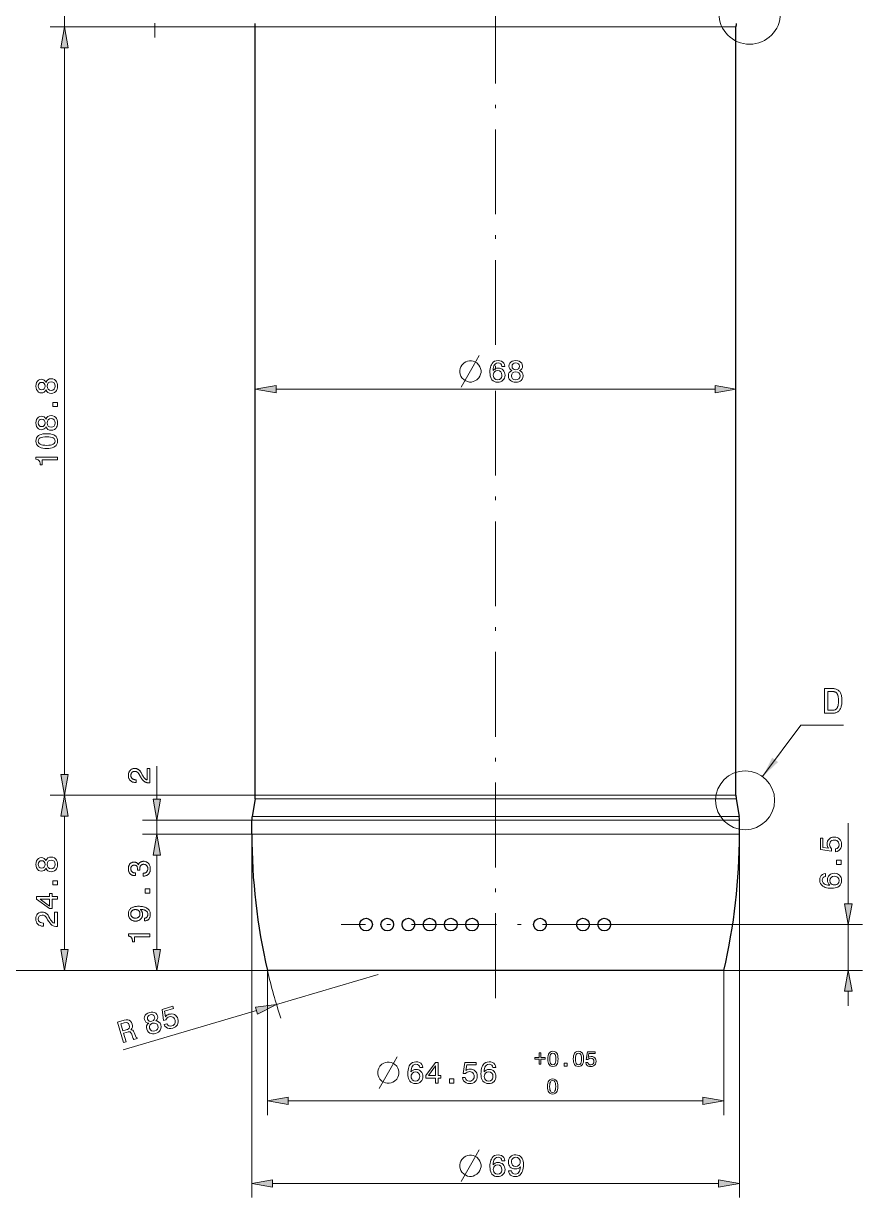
# Model space of a CAD drawing. Extents: x 0 to 594, y 0 to 521.
# Drawn here: x 62 to 180.7, y 104.7 to 271 of the extents above; entities that cross this region are included whole.
import ezdxf

# ---------------------------------------------------------------- set-up
doc = ezdxf.new("R2010")
doc.units = 0
doc.linetypes.add('DASHDOT', pattern=[18.5, 12, -3, 0.5, -3])

msp = doc.modelspace()

# ---------------------------------------------------------------- linework, layer by layer
at = {"color": 7, "linetype": 'DASHDOT', "lineweight": 13}
for p, q in [((128.77, 366.99), (128.77, 131.69)), ((147.38, 143.4), (106.93, 143.4))]:
    msp.add_line(p, q, dxfattribs=at)
at = {"color": 7, "lineweight": 13, "ltscale": 0.1875}
msp.add_line((67.79, 270.5), (67.79, 278), dxfattribs=at)
at = {"color": 7, "lineweight": 13, "ltscale": 0.05114}
for p, q in [((80.54, 269), (80.54, 271.04)), ((67.79, 265.5), (67.79, 267.54))]:
    msp.add_line(p, q, dxfattribs=at)
at = {"color": 7, "lineweight": 13}
for p, q in [((94.77, 270.5), (65.76, 270.5)), ((94.77, 270.5), (65.79, 270.5)), ((158.61, 270.5), (94.77, 270.5)), ((67.76, 164.65), (67.76, 267.54)), ((97.72, 219.22), (159.81, 219.22)), ((94.77, 161.7), (65.76, 161.7)), ((94.77, 161.7), (65.76, 161.7)), ((158.61, 161.7), (94.77, 161.7)), ((158.64, 161.2), (94.73, 161.2)), ((159.04, 158.2), (94.27, 158.2)), ((159.01, 158.69), (94.31, 158.69)), ((94.27, 156.2), (94.27, 104.74)), ((159.04, 156.2), (94.27, 156.2)), ((163.27, 156.2), (163.27, 104.74)), ((96.49, 136.9), (46.23, 136.9)), ((96.49, 136.9), (56.08, 136.9)), ((96.49, 136.9), (65.76, 136.9)), ((96.49, 136.9), (96.49, 116.42)), ((161.05, 136.9), (161.05, 116.42)), ((99.44, 118.42), (158.09, 118.42)), ((97.22, 106.74), (160.31, 106.74))]:
    msp.add_line(p, q, dxfattribs=at)
at = {"color": 7, "lineweight": 30}
for p, q in [((94.77, 161.7), (94.77, 270.5)), ((162.77, 161.7), (162.77, 270.5)), ((161.05, 136.9), (96.49, 136.9))]:
    msp.add_line(p, q, dxfattribs=at)
at = {"color": 7, "lineweight": 13, "ltscale": 0.104055}
for p, q in [((162.77, 270.5), (158.61, 270.5)), ((162.77, 161.7), (158.61, 161.7))]:
    msp.add_line(p, q, dxfattribs=at)
at = {"color": 7, "lineweight": 13, "ltscale": 0.116125}
msp.add_line((80.83, 161.15), (80.83, 165.8), dxfattribs=at)
at = {"color": 7, "lineweight": 30, "ltscale": 0.063738}
for p, q in [((94.73, 161.2), (94.31, 158.69)), ((162.81, 161.2), (163.23, 158.69))]:
    msp.add_line(p, q, dxfattribs=at)
at = {"color": 7, "lineweight": 13, "ltscale": 0.104179}
msp.add_line((162.81, 161.2), (158.64, 161.2), dxfattribs=at)
at = {"color": 7, "lineweight": 13, "ltscale": 0.472279}
msp.add_line((67.76, 139.85), (67.76, 158.74), dxfattribs=at)
at = {"color": 7, "lineweight": 13, "ltscale": 0.385992}
for p, q in [((94.27, 158.2), (78.83, 158.2)), ((94.27, 156.2), (78.83, 156.2)), ((94.27, 156.2), (78.83, 156.2))]:
    msp.add_line(p, q, dxfattribs=at)
at = {"color": 7, "lineweight": 13, "ltscale": 0.05}
msp.add_line((80.83, 156.2), (80.83, 158.2), dxfattribs=at)
at = {"color": 7, "lineweight": 30, "ltscale": 0.05}
for p, q in [((94.27, 156.2), (94.27, 158.2)), ((163.27, 156.2), (163.27, 158.2))]:
    msp.add_line(p, q, dxfattribs=at)
at = {"color": 7, "lineweight": 13, "ltscale": 0.10546}
msp.add_line((163.23, 158.69), (159.01, 158.69), dxfattribs=at)
at = {"color": 7, "lineweight": 13, "ltscale": 0.105585}
for p, q in [((163.27, 158.2), (159.04, 158.2)), ((163.27, 156.2), (159.04, 156.2))]:
    msp.add_line(p, q, dxfattribs=at)
at = {"color": 5, "lineweight": 13, "ltscale": 0.285224}
msp.add_line((178.67, 146.35), (178.67, 157.76), dxfattribs=at)
at = {"color": 7, "lineweight": 13, "ltscale": 0.051139}
msp.add_line((80.83, 151.2), (80.83, 153.24), dxfattribs=at)
at = {"color": 7, "lineweight": 13, "ltscale": 0.334779}
msp.add_line((80.83, 139.85), (80.83, 153.24), dxfattribs=at)
at = {"color": 5, "lineweight": 13}
msp.add_line((147.38, 143.4), (180.67, 143.4), dxfattribs=at)
at = {"color": 5, "lineweight": 13, "ltscale": 0.1625}
msp.add_line((178.67, 136.9), (178.67, 143.4), dxfattribs=at)
at = {"color": 7, "lineweight": 13, "ltscale": 0.441495}
msp.add_line((96.49, 136.9), (78.83, 136.9), dxfattribs=at)
at = {"color": 5, "lineweight": 13, "ltscale": 0.490689}
msp.add_line((161.05, 136.9), (180.67, 136.9), dxfattribs=at)
at = {"color": 7, "lineweight": 13, "ltscale": 0.375}
msp.add_line((97.77, 132.06), (112.15, 136.32), dxfattribs=at)
at = {"color": 5, "lineweight": 13, "ltscale": 0.051139}
msp.add_line((178.67, 131.9), (178.67, 133.94), dxfattribs=at)
at = {"color": 7, "lineweight": 13, "ltscale": 0.491701}
msp.add_line((76.07, 125.64), (94.93, 131.22), dxfattribs=at)
at = {"color": 7, "lineweight": 13}
for points in [[(68.28, 267.54), (67.76, 270.5), (67.24, 267.54)], [(68.31, 267.54), (67.79, 270.5), (67.26, 267.54)], [(125.35, 223.22), (125.05, 223.22), (124.8, 223.17), (124.55, 223.07), (124.3, 222.92), (124, 222.62), (123.85, 222.37), (123.75, 222.12), (123.7, 221.87), (123.7, 221.57), (123.75, 221.32), (123.85, 221.07), (124, 220.82), (124.3, 220.52), (124.55, 220.37), (124.8, 220.27), (125.05, 220.22), (125.35, 220.22), (125.6, 220.27), (125.85, 220.37), (126.1, 220.52), (126.4, 220.82), (126.55, 221.07), (126.65, 221.32), (126.7, 221.57), (126.7, 221.87), (126.65, 222.12), (126.55, 222.37), (126.4, 222.62), (126.1, 222.92), (125.85, 223.07), (125.6, 223.17)], [(130.07, 222.44), (129.66, 222.44), (129.6, 222.65), (129.49, 222.8), (129.33, 222.89), (129.11, 222.92), (128.91, 222.89), (128.74, 222.8), (128.61, 222.65), (128.53, 222.51), (128.47, 222.32), (128.42, 222.11), (128.4, 221.85), (128.54, 221.99), (128.71, 222.1), (128.91, 222.16), (129.13, 222.18), (129.33, 222.16), (129.52, 222.11), (129.68, 222.03), (129.83, 221.91), (129.94, 221.76), (130.03, 221.59), (130.08, 221.4), (130.1, 221.19), (130.08, 220.97), (130.02, 220.78), (129.94, 220.61), (129.81, 220.46), (129.66, 220.34), (129.48, 220.25), (129.29, 220.2), (129.07, 220.18), (128.81, 220.2), (128.59, 220.27), (128.41, 220.38), (128.25, 220.54), (128.15, 220.7), (128.07, 220.88), (128.01, 221.09), (127.98, 221.33), (127.97, 221.59), (127.97, 221.84), (128, 222.08), (128.04, 222.3), (128.1, 222.49), (128.17, 222.67), (128.27, 222.83), (128.43, 223.02), (128.63, 223.16), (128.86, 223.24), (129.11, 223.27), (129.38, 223.24), (129.61, 223.17), (129.8, 223.05), (129.94, 222.89), (130.03, 222.68)], [(131.08, 221.85), (130.9, 221.95), (130.77, 222.1), (130.69, 222.27), (130.66, 222.48), (130.69, 222.7), (130.78, 222.89), (130.93, 223.05), (131.12, 223.17), (131.35, 223.24), (131.62, 223.27), (131.89, 223.24), (132.12, 223.17), (132.31, 223.05), (132.46, 222.89), (132.54, 222.7), (132.57, 222.48), (132.55, 222.27), (132.47, 222.09), (132.34, 221.95), (132.15, 221.85), (132.37, 221.73), (132.53, 221.57), (132.63, 221.36), (132.66, 221.11), (132.63, 220.84), (132.54, 220.62), (132.38, 220.43), (132.22, 220.32), (132.05, 220.24), (131.84, 220.2), (131.62, 220.18), (131.39, 220.2), (131.19, 220.24), (131.01, 220.32), (130.86, 220.43), (130.7, 220.62), (130.61, 220.84), (130.57, 221.11), (130.61, 221.36), (130.7, 221.57), (130.86, 221.73)], [(131.1, 222.45), (131.13, 222.25), (131.24, 222.1), (131.4, 222), (131.62, 221.96), (131.83, 222), (132, 222.1), (132.1, 222.25), (132.14, 222.45), (132.1, 222.64), (132, 222.79), (131.83, 222.89), (131.62, 222.92), (131.4, 222.89), (131.23, 222.79), (131.13, 222.64)], [(129.66, 221.19), (129.62, 221.45), (129.5, 221.66), (129.31, 221.79), (129.07, 221.83), (128.81, 221.79), (128.61, 221.66), (128.51, 221.53), (128.46, 221.37), (128.44, 221.18), (128.46, 221), (128.51, 220.84), (128.6, 220.7), (128.8, 220.57), (129.05, 220.53), (129.3, 220.57), (129.49, 220.71), (129.59, 220.84), (129.64, 221)], [(131.01, 221.11), (131.05, 220.87), (131.17, 220.68), (131.36, 220.57), (131.62, 220.53), (131.87, 220.57), (132.06, 220.68), (132.19, 220.87), (132.23, 221.11), (132.19, 221.34), (132.06, 221.51), (131.87, 221.62), (131.62, 221.66), (131.36, 221.62), (131.17, 221.51), (131.05, 221.34)], [(65.14, 219.1), (65.03, 218.92), (64.89, 218.79), (64.71, 218.71), (64.5, 218.68), (64.28, 218.71), (64.09, 218.8), (63.93, 218.95), (63.81, 219.14), (63.74, 219.37), (63.72, 219.64), (63.74, 219.91), (63.81, 220.14), (63.93, 220.33), (64.09, 220.48), (64.28, 220.57), (64.5, 220.6), (64.71, 220.57), (64.89, 220.49), (65.03, 220.36), (65.14, 220.17), (65.25, 220.4), (65.42, 220.55), (65.63, 220.65), (65.88, 220.68), (66.14, 220.65), (66.36, 220.56), (66.55, 220.4), (66.66, 220.25), (66.74, 220.07), (66.79, 219.87), (66.8, 219.64), (66.79, 219.41), (66.74, 219.21), (66.66, 219.03), (66.55, 218.88), (66.36, 218.72), (66.14, 218.63), (65.88, 218.6), (65.63, 218.63), (65.42, 218.73), (65.25, 218.88)], [(64.54, 219.12), (64.73, 219.15), (64.89, 219.26), (64.99, 219.43), (65.02, 219.64), (64.99, 219.85), (64.89, 220.02), (64.73, 220.13), (64.54, 220.16), (64.34, 220.13), (64.19, 220.02), (64.1, 219.86), (64.06, 219.64), (64.1, 219.42), (64.19, 219.26), (64.34, 219.15)], [(65.87, 219.03), (66.11, 219.07), (66.3, 219.19), (66.42, 219.39), (66.46, 219.64), (66.42, 219.89), (66.3, 220.09), (66.11, 220.21), (65.87, 220.25), (65.65, 220.21), (65.47, 220.09), (65.36, 219.89), (65.33, 219.64), (65.36, 219.39), (65.47, 219.19), (65.65, 219.07)], [(97.72, 219.74), (94.77, 219.22), (97.72, 218.7)], [(159.81, 218.7), (162.77, 219.22), (159.81, 219.74)], [(66.76, 216.73), (66.11, 216.73), (66.11, 217.34), (66.76, 217.34)], [(65.14, 213.89), (65.03, 213.7), (64.89, 213.57), (64.71, 213.49), (64.5, 213.47), (64.28, 213.5), (64.09, 213.58), (63.93, 213.73), (63.81, 213.93), (63.74, 214.16), (63.72, 214.42), (63.74, 214.69), (63.81, 214.92), (63.93, 215.12), (64.09, 215.26), (64.28, 215.35), (64.5, 215.38), (64.71, 215.35), (64.89, 215.28), (65.03, 215.14), (65.14, 214.96), (65.25, 215.18), (65.42, 215.34), (65.63, 215.43), (65.88, 215.47), (66.14, 215.43), (66.36, 215.34), (66.55, 215.18), (66.66, 215.03), (66.74, 214.85), (66.79, 214.65), (66.8, 214.42), (66.79, 214.19), (66.74, 213.99), (66.66, 213.81), (66.55, 213.66), (66.36, 213.5), (66.14, 213.41), (65.88, 213.38), (65.63, 213.41), (65.42, 213.51), (65.25, 213.67)], [(64.54, 213.9), (64.73, 213.94), (64.89, 214.04), (64.99, 214.21), (65.02, 214.42), (64.99, 214.64), (64.89, 214.8), (64.73, 214.91), (64.54, 214.94), (64.34, 214.91), (64.19, 214.81), (64.1, 214.64), (64.06, 214.42), (64.1, 214.21), (64.19, 214.04), (64.34, 213.94)], [(65.87, 213.81), (66.11, 213.85), (66.3, 213.98), (66.42, 214.17), (66.46, 214.42), (66.42, 214.67), (66.3, 214.87), (66.11, 214.99), (65.87, 215.03), (65.65, 214.99), (65.47, 214.87), (65.36, 214.68), (65.33, 214.42), (65.36, 214.17), (65.47, 213.98), (65.65, 213.85)], [(65.26, 210.81), (64.98, 210.82), (64.72, 210.86), (64.49, 210.91), (64.28, 210.98), (64.11, 211.08), (63.94, 211.23), (63.82, 211.41), (63.74, 211.62), (63.72, 211.86), (63.74, 212.1), (63.81, 212.31), (63.94, 212.49), (64.11, 212.64), (64.28, 212.73), (64.48, 212.81), (64.71, 212.86), (64.97, 212.89), (65.26, 212.9), (65.55, 212.89), (65.81, 212.86), (66.04, 212.81), (66.24, 212.73), (66.41, 212.64), (66.58, 212.49), (66.71, 212.31), (66.78, 212.1), (66.8, 211.86), (66.78, 211.62), (66.71, 211.41), (66.58, 211.23), (66.41, 211.08), (66.24, 210.98), (66.04, 210.91), (65.81, 210.86), (65.55, 210.82)], [(65.26, 211.25), (65.55, 211.26), (65.8, 211.29), (66, 211.33), (66.17, 211.4), (66.33, 211.51), (66.42, 211.67), (66.46, 211.86), (66.42, 212.05), (66.33, 212.21), (66.17, 212.32), (66.01, 212.38), (65.8, 212.43), (65.55, 212.46), (65.26, 212.47), (64.97, 212.46), (64.72, 212.43), (64.51, 212.38), (64.35, 212.32), (64.19, 212.21), (64.1, 212.05), (64.06, 211.86), (64.1, 211.67), (64.19, 211.51), (64.35, 211.4), (64.52, 211.33), (64.72, 211.29), (64.97, 211.26)], [(66.76, 209.21), (64.63, 209.21), (64.63, 208.51), (64.33, 208.51), (64.31, 208.74), (64.26, 208.93), (64.18, 209.08), (64.06, 209.19), (63.91, 209.26), (63.72, 209.3), (63.72, 209.6), (66.76, 209.6)], [(176.47, 176.81), (176.6, 176.81), (176.72, 176.79), (176.83, 176.77), (176.94, 176.74), (177.04, 176.7), (177.14, 176.65), (177.22, 176.6), (177.3, 176.53), (177.38, 176.46), (177.45, 176.38), (177.51, 176.29), (177.56, 176.19), (177.61, 176.08), (177.65, 175.96), (177.69, 175.83), (177.72, 175.7), (177.74, 175.55), (177.76, 175.4), (177.77, 175.24), (177.77, 175.06), (177.77, 174.9), (177.76, 174.74), (177.74, 174.6), (177.71, 174.45), (177.68, 174.32), (177.65, 174.2), (177.6, 174.08), (177.55, 173.97), (177.49, 173.87), (177.43, 173.77), (177.36, 173.68), (177.28, 173.61), (177.2, 173.54), (177.11, 173.48), (177.02, 173.43), (176.92, 173.39), (176.82, 173.36), (176.71, 173.33), (176.59, 173.32), (176.47, 173.32), (175.3, 173.32), (175.3, 176.81)], [(176.43, 176.39), (175.77, 176.39), (175.77, 173.73), (176.43, 173.73), (176.52, 173.74), (176.6, 173.75), (176.67, 173.76), (176.74, 173.79), (176.81, 173.82), (176.87, 173.85), (176.93, 173.89), (176.98, 173.94), (177.03, 174), (177.08, 174.06), (177.12, 174.13), (177.15, 174.21), (177.18, 174.29), (177.21, 174.38), (177.23, 174.47), (177.25, 174.58), (177.27, 174.69), (177.28, 174.81), (177.28, 174.93), (177.28, 175.06), (177.28, 175.2), (177.28, 175.33), (177.27, 175.45), (177.25, 175.57), (177.23, 175.67), (177.21, 175.77), (177.19, 175.86), (177.16, 175.94), (177.12, 176.01), (177.09, 176.08), (177.04, 176.14), (177, 176.19), (176.94, 176.24), (176.89, 176.28), (176.82, 176.31), (176.75, 176.34), (176.68, 176.36), (176.6, 176.38), (176.52, 176.39)], [(67.24, 164.65), (67.76, 161.7), (68.28, 164.65)], [(79.83, 163.44), (79.82, 163.44), (79.73, 163.44), (79.64, 163.45), (79.56, 163.46), (79.48, 163.48), (79.41, 163.49), (79.33, 163.52), (79.26, 163.54), (79.2, 163.57), (79.13, 163.61), (79.07, 163.65), (79.01, 163.69), (78.95, 163.75), (78.89, 163.8), (78.83, 163.87), (78.78, 163.94), (78.72, 164.02), (78.66, 164.1), (78.6, 164.19), (78.54, 164.29), (78.48, 164.4), (78.34, 164.65), (78.32, 164.7), (78.29, 164.74), (78.26, 164.78), (78.24, 164.81), (78.21, 164.85), (78.18, 164.88), (78.15, 164.91), (78.12, 164.94), (78.09, 164.96), (78.06, 164.99), (78.03, 165.01), (78, 165.02), (77.96, 165.04), (77.93, 165.05), (77.89, 165.06), (77.86, 165.07), (77.82, 165.08), (77.78, 165.09), (77.74, 165.09), (77.7, 165.09), (77.65, 165.09), (77.61, 165.08), (77.56, 165.08), (77.52, 165.07), (77.48, 165.05), (77.45, 165.03), (77.41, 165.01), (77.38, 164.99), (77.34, 164.96), (77.31, 164.93), (77.29, 164.89), (77.26, 164.86), (77.24, 164.82), (77.22, 164.78), (77.2, 164.74), (77.19, 164.69), (77.18, 164.64), (77.17, 164.6), (77.17, 164.54), (77.17, 164.49), (77.17, 164.44), (77.17, 164.39), (77.18, 164.34), (77.2, 164.29), (77.21, 164.25), (77.23, 164.21), (77.26, 164.17), (77.29, 164.13), (77.32, 164.09), (77.35, 164.06), (77.39, 164.03), (77.43, 164), (77.48, 163.98), (77.52, 163.96), (77.57, 163.94), (77.63, 163.93), (77.68, 163.92), (77.74, 163.91), (77.8, 163.91), (77.86, 163.9), (77.9, 163.9), (77.9, 163.51), (77.84, 163.51), (77.74, 163.51), (77.66, 163.52), (77.57, 163.54), (77.49, 163.56), (77.41, 163.58), (77.34, 163.61), (77.27, 163.64), (77.2, 163.68), (77.14, 163.73), (77.09, 163.78), (77.03, 163.84), (76.99, 163.9), (76.94, 163.96), (76.91, 164.03), (76.88, 164.1), (76.85, 164.17), (76.83, 164.25), (76.82, 164.34), (76.81, 164.42), (76.81, 164.51), (76.81, 164.6), (76.82, 164.68), (76.83, 164.76), (76.85, 164.84), (76.87, 164.91), (76.9, 164.98), (76.93, 165.05), (76.97, 165.11), (77.01, 165.17), (77.06, 165.23), (77.11, 165.28), (77.16, 165.33), (77.22, 165.37), (77.28, 165.4), (77.34, 165.43), (77.41, 165.46), (77.48, 165.48), (77.55, 165.49), (77.62, 165.5), (77.7, 165.5), (77.76, 165.5), (77.82, 165.5), (77.88, 165.49), (77.94, 165.48), (77.99, 165.46), (78.05, 165.44), (78.1, 165.42), (78.15, 165.4), (78.2, 165.37), (78.25, 165.34), (78.29, 165.31), (78.34, 165.27), (78.38, 165.23), (78.42, 165.19), (78.46, 165.14), (78.5, 165.09), (78.54, 165.04), (78.58, 164.98), (78.61, 164.92), (78.65, 164.85), (78.78, 164.6), (78.82, 164.53), (78.85, 164.46), (78.89, 164.4), (78.92, 164.34), (78.96, 164.29), (78.99, 164.24), (79.02, 164.19), (79.06, 164.15), (79.09, 164.12), (79.12, 164.08), (79.15, 164.05), (79.18, 164.02), (79.21, 164), (79.24, 163.97), (79.28, 163.95), (79.31, 163.93), (79.35, 163.91), (79.38, 163.9), (79.42, 163.89), (79.46, 163.87), (79.46, 165.5), (79.83, 165.5)], [(68.28, 158.74), (67.76, 161.7), (67.24, 158.74)], [(80.31, 161.15), (80.83, 158.2), (81.35, 161.15)], [(81.35, 153.24), (80.83, 156.2), (80.31, 153.24)], [(81.35, 153.24), (80.83, 156.2), (80.31, 153.24)], [(65.14, 151.38), (65.03, 151.19), (64.89, 151.06), (64.71, 150.98), (64.5, 150.96), (64.28, 150.99), (64.09, 151.07), (63.93, 151.22), (63.81, 151.42), (63.74, 151.65), (63.72, 151.91), (63.74, 152.18), (63.81, 152.41), (63.93, 152.61), (64.09, 152.75), (64.28, 152.84), (64.5, 152.87), (64.71, 152.84), (64.89, 152.77), (65.03, 152.63), (65.14, 152.45), (65.25, 152.67), (65.42, 152.83), (65.63, 152.92), (65.88, 152.96), (66.14, 152.93), (66.36, 152.83), (66.55, 152.67), (66.66, 152.52), (66.74, 152.34), (66.79, 152.14), (66.8, 151.91), (66.79, 151.68), (66.74, 151.48), (66.66, 151.3), (66.55, 151.15), (66.36, 150.99), (66.14, 150.9), (65.88, 150.87), (65.63, 150.9), (65.42, 151), (65.25, 151.16)], [(64.54, 151.39), (64.73, 151.43), (64.89, 151.53), (64.99, 151.7), (65.02, 151.91), (64.99, 152.13), (64.89, 152.29), (64.73, 152.4), (64.54, 152.43), (64.34, 152.4), (64.19, 152.3), (64.1, 152.13), (64.06, 151.91), (64.1, 151.7), (64.19, 151.53), (64.34, 151.43)], [(65.87, 151.3), (66.11, 151.35), (66.3, 151.47), (66.42, 151.66), (66.46, 151.91), (66.42, 152.17), (66.3, 152.36), (66.11, 152.48), (65.87, 152.52), (65.65, 152.48), (65.47, 152.36), (65.36, 152.17), (65.33, 151.91), (65.36, 151.66), (65.47, 151.47), (65.65, 151.34)], [(78.89, 150.25), (78.89, 150.65), (78.95, 150.65), (79.01, 150.66), (79.06, 150.67), (79.12, 150.68), (79.17, 150.7), (79.22, 150.72), (79.26, 150.74), (79.3, 150.76), (79.34, 150.79), (79.38, 150.82), (79.41, 150.86), (79.44, 150.9), (79.47, 150.94), (79.49, 150.98), (79.51, 151.03), (79.52, 151.07), (79.54, 151.13), (79.54, 151.18), (79.55, 151.23), (79.55, 151.29), (79.55, 151.35), (79.55, 151.41), (79.54, 151.46), (79.53, 151.51), (79.51, 151.56), (79.49, 151.6), (79.47, 151.65), (79.45, 151.69), (79.42, 151.72), (79.39, 151.76), (79.36, 151.79), (79.33, 151.82), (79.29, 151.85), (79.25, 151.87), (79.21, 151.89), (79.16, 151.9), (79.11, 151.91), (79.07, 151.92), (79.01, 151.93), (78.96, 151.93), (78.91, 151.93), (78.86, 151.92), (78.82, 151.91), (78.78, 151.9), (78.74, 151.89), (78.7, 151.87), (78.66, 151.85), (78.63, 151.82), (78.6, 151.79), (78.57, 151.76), (78.54, 151.73), (78.52, 151.69), (78.5, 151.65), (78.48, 151.6), (78.46, 151.56), (78.45, 151.51), (78.44, 151.46), (78.43, 151.41), (78.43, 151.35), (78.43, 151.29), (78.43, 151.28), (78.43, 151.27), (78.43, 151.26), (78.43, 151.26), (78.43, 151.25), (78.43, 151.24), (78.43, 151.23), (78.43, 151.22), (78.43, 151.21), (78.43, 151.2), (78.43, 151.19), (78.43, 151.18), (78.43, 151.17), (78.43, 151.16), (78.43, 151.15), (78.43, 151.13), (78.43, 151.12), (78.43, 151.11), (78.44, 151.09), (78.44, 151.08), (78.1, 151.08), (78.1, 151.09), (78.1, 151.1), (78.1, 151.11), (78.1, 151.12), (78.1, 151.12), (78.1, 151.13), (78.1, 151.14), (78.1, 151.15), (78.1, 151.16), (78.1, 151.17), (78.1, 151.18), (78.1, 151.18), (78.1, 151.19), (78.1, 151.2), (78.1, 151.21), (78.1, 151.22), (78.1, 151.22), (78.1, 151.23), (78.1, 151.24), (78.1, 151.25), (78.1, 151.3), (78.1, 151.36), (78.09, 151.41), (78.08, 151.45), (78.07, 151.5), (78.06, 151.54), (78.04, 151.58), (78.03, 151.61), (78.01, 151.65), (77.99, 151.68), (77.96, 151.7), (77.94, 151.73), (77.91, 151.75), (77.88, 151.77), (77.84, 151.78), (77.8, 151.79), (77.77, 151.8), (77.72, 151.81), (77.68, 151.82), (77.64, 151.82), (77.59, 151.82), (77.55, 151.81), (77.51, 151.8), (77.47, 151.79), (77.43, 151.78), (77.4, 151.77), (77.37, 151.75), (77.34, 151.73), (77.31, 151.71), (77.29, 151.68), (77.26, 151.65), (77.24, 151.62), (77.22, 151.59), (77.21, 151.55), (77.19, 151.51), (77.18, 151.47), (77.17, 151.43), (77.17, 151.39), (77.16, 151.34), (77.16, 151.29), (77.16, 151.23), (77.17, 151.18), (77.18, 151.13), (77.19, 151.08), (77.2, 151.04), (77.22, 151), (77.24, 150.96), (77.27, 150.92), (77.29, 150.89), (77.33, 150.85), (77.36, 150.83), (77.4, 150.8), (77.44, 150.78), (77.48, 150.76), (77.53, 150.74), (77.57, 150.73), (77.63, 150.72), (77.68, 150.71), (77.74, 150.71), (77.8, 150.71), (77.8, 150.32), (77.77, 150.32), (77.69, 150.32), (77.6, 150.33), (77.52, 150.35), (77.45, 150.36), (77.38, 150.39), (77.31, 150.41), (77.24, 150.45), (77.18, 150.49), (77.12, 150.53), (77.07, 150.58), (77.02, 150.63), (76.98, 150.69), (76.94, 150.75), (76.9, 150.81), (76.87, 150.88), (76.85, 150.95), (76.83, 151.02), (76.82, 151.1), (76.81, 151.18), (76.81, 151.27), (76.81, 151.36), (76.82, 151.44), (76.83, 151.53), (76.84, 151.6), (76.86, 151.68), (76.89, 151.75), (76.91, 151.81), (76.95, 151.87), (76.98, 151.93), (77.02, 151.98), (77.07, 152.03), (77.11, 152.07), (77.16, 152.11), (77.22, 152.14), (77.28, 152.17), (77.34, 152.19), (77.4, 152.21), (77.47, 152.22), (77.54, 152.23), (77.62, 152.23), (77.66, 152.23), (77.7, 152.23), (77.74, 152.23), (77.78, 152.22), (77.82, 152.21), (77.85, 152.2), (77.89, 152.19), (77.92, 152.17), (77.96, 152.16), (77.99, 152.14), (78.02, 152.12), (78.05, 152.1), (78.07, 152.07), (78.1, 152.05), (78.12, 152.02), (78.15, 151.99), (78.17, 151.96), (78.19, 151.93), (78.2, 151.89), (78.22, 151.85), (78.24, 151.9), (78.26, 151.95), (78.28, 151.99), (78.31, 152.03), (78.33, 152.07), (78.36, 152.1), (78.39, 152.14), (78.43, 152.17), (78.46, 152.2), (78.5, 152.22), (78.54, 152.25), (78.58, 152.27), (78.62, 152.29), (78.66, 152.3), (78.71, 152.32), (78.75, 152.33), (78.8, 152.34), (78.85, 152.34), (78.91, 152.35), (78.96, 152.35), (79.04, 152.35), (79.13, 152.34), (79.2, 152.32), (79.28, 152.3), (79.35, 152.27), (79.42, 152.24), (79.48, 152.2), (79.54, 152.16), (79.6, 152.11), (79.65, 152.05), (79.7, 151.99), (79.75, 151.93), (79.79, 151.86), (79.82, 151.79), (79.85, 151.71), (79.87, 151.63), (79.89, 151.54), (79.9, 151.46), (79.91, 151.36), (79.91, 151.27), (79.91, 151.18), (79.9, 151.09), (79.89, 151.01), (79.87, 150.93), (79.85, 150.85), (79.82, 150.78), (79.78, 150.71), (79.74, 150.65), (79.69, 150.59), (79.64, 150.53), (79.59, 150.48), (79.53, 150.43), (79.46, 150.39), (79.4, 150.35), (79.33, 150.32), (79.25, 150.3), (79.17, 150.28), (79.09, 150.26), (79.01, 150.26), (78.92, 150.25)], [(66.76, 149), (66.11, 149), (66.11, 149.61), (66.76, 149.61)], [(79.83, 147.84), (79.18, 147.84), (79.18, 148.44), (79.83, 148.44)], [(66.76, 147), (66.02, 147), (66.02, 145.65), (65.64, 145.65), (63.8, 146.99), (63.8, 147.39), (65.67, 147.39), (65.67, 147.78), (66.02, 147.78), (66.02, 147.39), (66.76, 147.39)], [(65.67, 146.02), (65.67, 147), (64.31, 147)], [(66.76, 143.12), (66.75, 143.12), (66.53, 143.13), (66.33, 143.17), (66.15, 143.23), (65.99, 143.33), (65.84, 143.45), (65.69, 143.62), (65.54, 143.83), (65.39, 144.08), (65.25, 144.32), (65.12, 144.51), (64.97, 144.64), (64.8, 144.71), (64.6, 144.74), (64.38, 144.7), (64.21, 144.58), (64.1, 144.4), (64.06, 144.17), (64.11, 143.94), (64.25, 143.76), (64.39, 143.68), (64.56, 143.63), (64.77, 143.61), (64.8, 143.61), (64.8, 143.17), (64.74, 143.17), (64.52, 143.19), (64.32, 143.24), (64.14, 143.33), (63.99, 143.45), (63.87, 143.59), (63.79, 143.76), (63.73, 143.96), (63.72, 144.18), (63.73, 144.39), (63.78, 144.58), (63.86, 144.75), (63.96, 144.9), (64.15, 145.05), (64.36, 145.14), (64.61, 145.17), (64.81, 145.16), (64.99, 145.1), (65.15, 145.01), (65.3, 144.88), (65.44, 144.72), (65.56, 144.51), (65.69, 144.27), (65.81, 144.06), (65.92, 143.9), (66.03, 143.77), (66.19, 143.65), (66.37, 143.58), (66.37, 145.17), (66.76, 145.17)], [(79.09, 143.91), (79.09, 144.31), (79.13, 144.31), (79.17, 144.31), (79.21, 144.32), (79.25, 144.33), (79.29, 144.35), (79.32, 144.37), (79.35, 144.38), (79.38, 144.41), (79.41, 144.43), (79.44, 144.46), (79.46, 144.49), (79.48, 144.52), (79.5, 144.55), (79.52, 144.59), (79.53, 144.63), (79.54, 144.67), (79.55, 144.71), (79.56, 144.75), (79.56, 144.8), (79.56, 144.84), (79.56, 144.91), (79.55, 144.97), (79.54, 145.03), (79.52, 145.08), (79.5, 145.14), (79.47, 145.18), (79.43, 145.23), (79.39, 145.27), (79.35, 145.31), (79.3, 145.35), (79.24, 145.38), (79.18, 145.41), (79.11, 145.44), (79.04, 145.47), (78.96, 145.49), (78.87, 145.51), (78.78, 145.52), (78.69, 145.54), (78.58, 145.55), (78.48, 145.55), (78.51, 145.53), (78.54, 145.5), (78.57, 145.47), (78.6, 145.44), (78.62, 145.41), (78.64, 145.38), (78.67, 145.35), (78.69, 145.32), (78.71, 145.28), (78.73, 145.25), (78.74, 145.21), (78.76, 145.17), (78.77, 145.13), (78.78, 145.09), (78.79, 145.05), (78.8, 145.01), (78.8, 144.97), (78.81, 144.93), (78.81, 144.88), (78.81, 144.84), (78.81, 144.76), (78.8, 144.68), (78.79, 144.6), (78.77, 144.53), (78.74, 144.45), (78.71, 144.39), (78.68, 144.32), (78.63, 144.26), (78.59, 144.2), (78.54, 144.15), (78.48, 144.1), (78.42, 144.05), (78.36, 144.01), (78.29, 143.98), (78.22, 143.95), (78.15, 143.93), (78.07, 143.91), (77.99, 143.89), (77.9, 143.89), (77.82, 143.88), (77.73, 143.89), (77.64, 143.89), (77.56, 143.91), (77.48, 143.93), (77.41, 143.95), (77.34, 143.98), (77.27, 144.02), (77.21, 144.06), (77.15, 144.11), (77.09, 144.16), (77.04, 144.22), (76.99, 144.28), (76.95, 144.35), (76.91, 144.42), (76.88, 144.49), (76.85, 144.57), (76.83, 144.64), (76.82, 144.73), (76.81, 144.81), (76.81, 144.9), (76.81, 145), (76.82, 145.1), (76.84, 145.19), (76.87, 145.28), (76.9, 145.37), (76.94, 145.44), (76.99, 145.52), (77.04, 145.58), (77.1, 145.65), (77.17, 145.71), (77.25, 145.76), (77.33, 145.81), (77.42, 145.85), (77.52, 145.88), (77.62, 145.92), (77.73, 145.94), (77.84, 145.96), (77.96, 145.97), (78.09, 145.98), (78.23, 145.99), (78.38, 145.98), (78.54, 145.97), (78.68, 145.96), (78.82, 145.94), (78.94, 145.91), (79.07, 145.88), (79.18, 145.84), (79.29, 145.8), (79.38, 145.74), (79.48, 145.69), (79.56, 145.63), (79.63, 145.56), (79.7, 145.49), (79.76, 145.41), (79.8, 145.33), (79.84, 145.24), (79.87, 145.15), (79.9, 145.05), (79.91, 144.95), (79.91, 144.84), (79.91, 144.76), (79.91, 144.68), (79.89, 144.6), (79.88, 144.53), (79.86, 144.46), (79.83, 144.39), (79.8, 144.33), (79.77, 144.27), (79.73, 144.21), (79.69, 144.16), (79.64, 144.11), (79.59, 144.07), (79.54, 144.03), (79.48, 144), (79.43, 143.97), (79.36, 143.95), (79.3, 143.93), (79.23, 143.92), (79.16, 143.91)], [(77.81, 144.3), (77.87, 144.3), (77.92, 144.31), (77.98, 144.32), (78.03, 144.33), (78.07, 144.34), (78.12, 144.36), (78.16, 144.38), (78.2, 144.4), (78.24, 144.43), (78.28, 144.46), (78.31, 144.5), (78.34, 144.53), (78.37, 144.57), (78.39, 144.61), (78.41, 144.65), (78.42, 144.69), (78.44, 144.74), (78.44, 144.79), (78.45, 144.84), (78.45, 144.89), (78.45, 144.95), (78.44, 145), (78.44, 145.05), (78.42, 145.1), (78.41, 145.15), (78.39, 145.2), (78.37, 145.24), (78.34, 145.28), (78.31, 145.32), (78.28, 145.35), (78.24, 145.38), (78.21, 145.41), (78.16, 145.44), (78.12, 145.46), (78.08, 145.48), (78.03, 145.49), (77.98, 145.5), (77.92, 145.51), (77.87, 145.52), (77.81, 145.52), (77.75, 145.52), (77.69, 145.51), (77.64, 145.5), (77.59, 145.49), (77.54, 145.48), (77.49, 145.46), (77.45, 145.44), (77.4, 145.41), (77.37, 145.38), (77.33, 145.35), (77.29, 145.32), (77.26, 145.28), (77.24, 145.24), (77.21, 145.2), (77.19, 145.16), (77.18, 145.11), (77.17, 145.06), (77.16, 145.01), (77.15, 144.96), (77.15, 144.9), (77.15, 144.85), (77.16, 144.8), (77.17, 144.75), (77.18, 144.7), (77.2, 144.66), (77.22, 144.62), (77.24, 144.58), (77.27, 144.54), (77.3, 144.5), (77.33, 144.47), (77.37, 144.43), (77.41, 144.41), (77.45, 144.38), (77.5, 144.36), (77.54, 144.34), (77.59, 144.33), (77.64, 144.32), (77.7, 144.31), (77.75, 144.3)], [(79.83, 141.67), (77.69, 141.67), (77.69, 140.97), (77.39, 140.97), (77.39, 141.05), (77.38, 141.12), (77.37, 141.18), (77.36, 141.25), (77.35, 141.31), (77.33, 141.36), (77.32, 141.41), (77.3, 141.46), (77.27, 141.5), (77.25, 141.54), (77.22, 141.58), (77.19, 141.61), (77.15, 141.64), (77.11, 141.67), (77.07, 141.69), (77.02, 141.71), (76.97, 141.73), (76.92, 141.75), (76.87, 141.76), (76.81, 141.77), (76.81, 142.06), (79.83, 142.06)], [(67.24, 139.85), (67.76, 136.9), (68.28, 139.85)], [(80.31, 139.85), (80.83, 136.9), (81.35, 139.85)], [(81.88, 129.24), (82.25, 129.35), (82.38, 129.17), (82.55, 129.05), (82.75, 129.01), (82.97, 129.04), (83.14, 129.11), (83.28, 129.22), (83.38, 129.35), (83.44, 129.51), (83.45, 129.69), (83.42, 129.87), (83.34, 130.05), (83.24, 130.19), (83.1, 130.29), (82.95, 130.35), (82.77, 130.37), (82.59, 130.33), (82.43, 130.27), (82.3, 130.18), (82.2, 130.05), (82.12, 129.9), (81.8, 129.81), (81.57, 131.39), (83.1, 131.85), (83.2, 131.51), (81.94, 131.14), (82.06, 130.34), (82.15, 130.45), (82.26, 130.55), (82.4, 130.63), (82.55, 130.69), (82.77, 130.73), (82.98, 130.74), (83.17, 130.71), (83.35, 130.64), (83.51, 130.53), (83.64, 130.39), (83.75, 130.23), (83.82, 130.03), (83.87, 129.81), (83.87, 129.6), (83.83, 129.4), (83.75, 129.21), (83.64, 129.05), (83.49, 128.91), (83.31, 128.8), (83.09, 128.71), (82.83, 128.66), (82.58, 128.67), (82.35, 128.74), (82.15, 128.86), (81.99, 129.03)], [(95.08, 130.72), (97.77, 132.06), (94.79, 131.72)], [(76.12, 126.7), (75.27, 129.57), (76.22, 129.85), (76.49, 129.91), (76.73, 129.9), (76.94, 129.84), (77.12, 129.71), (77.25, 129.53), (77.35, 129.29), (77.39, 129.06), (77.37, 128.85), (77.29, 128.67), (77.15, 128.51), (77.31, 128.49), (77.43, 128.43), (77.53, 128.3), (77.63, 128.09), (77.8, 127.63), (77.9, 127.42), (78.03, 127.34), (78.05, 127.27), (77.6, 127.13), (77.51, 127.26), (77.46, 127.36), (77.41, 127.5), (77.28, 127.86), (77.17, 128.08), (77.05, 128.19), (76.94, 128.21), (76.77, 128.19), (76.53, 128.13), (76.14, 128.02), (76.5, 126.81)], [(79.68, 129.44), (79.47, 129.49), (79.3, 129.59), (79.18, 129.74), (79.09, 129.93), (79.06, 130.15), (79.09, 130.35), (79.18, 130.55), (79.34, 130.72), (79.54, 130.86), (79.79, 130.95), (80.05, 131.01), (80.29, 131), (80.51, 130.94), (80.7, 130.83), (80.83, 130.68), (80.92, 130.48), (80.96, 130.26), (80.94, 130.07), (80.85, 129.9), (80.7, 129.74), (80.95, 129.7), (81.14, 129.58), (81.3, 129.41), (81.4, 129.18), (81.44, 128.92), (81.42, 128.68), (81.32, 128.45), (81.2, 128.3), (81.06, 128.18), (80.87, 128.07), (80.66, 127.99), (80.44, 127.94), (80.23, 127.93), (80.04, 127.96), (79.86, 128.02), (79.66, 128.15), (79.5, 128.34), (79.4, 128.59), (79.36, 128.84), (79.39, 129.06), (79.5, 129.27)], [(79.52, 130.02), (79.61, 129.84), (79.75, 129.72), (79.94, 129.67), (80.15, 129.7), (80.35, 129.8), (80.48, 129.94), (80.54, 130.12), (80.52, 130.32), (80.43, 130.5), (80.29, 130.61), (80.1, 130.65), (79.88, 130.62), (79.68, 130.53), (79.55, 130.39), (79.5, 130.22)], [(76.21, 129.49), (75.75, 129.35), (76.04, 128.35), (76.48, 128.48), (76.68, 128.55), (76.83, 128.64), (76.92, 128.73), (76.97, 128.92), (76.94, 129.16), (76.84, 129.38), (76.69, 129.5), (76.49, 129.54)], [(79.81, 128.72), (79.92, 128.5), (80.09, 128.35), (80.31, 128.29), (80.56, 128.33), (80.79, 128.44), (80.95, 128.6), (81.01, 128.82), (80.98, 129.06), (80.88, 129.27), (80.71, 129.4), (80.5, 129.45), (80.24, 129.41), (80.01, 129.3), (79.86, 129.14), (79.79, 128.94)], [(134.92, 125.24), (135.17, 125.24), (135.17, 124.57), (135.77, 124.57), (135.77, 124.32), (135.17, 124.32), (135.17, 123.65), (134.92, 123.65), (134.92, 124.32), (134.31, 124.32), (134.31, 124.57), (134.92, 124.57)], [(136.14, 124.37), (136.15, 124.61), (136.19, 124.83), (136.24, 125.02), (136.33, 125.17), (136.47, 125.33), (136.65, 125.42), (136.87, 125.45), (137.09, 125.42), (137.27, 125.33), (137.42, 125.17), (137.5, 125.02), (137.55, 124.83), (137.59, 124.62), (137.6, 124.37), (137.59, 124.12), (137.55, 123.9), (137.5, 123.71), (137.42, 123.56), (137.27, 123.41), (137.09, 123.32), (136.87, 123.29), (136.65, 123.32), (136.47, 123.41), (136.33, 123.56), (136.24, 123.71), (136.19, 123.9), (136.15, 124.12)], [(136.44, 124.37), (136.45, 124.1), (136.49, 123.89), (136.55, 123.73), (136.68, 123.58), (136.87, 123.53), (137.06, 123.58), (137.19, 123.73), (137.25, 123.89), (137.28, 124.1), (137.3, 124.37), (137.28, 124.63), (137.25, 124.85), (137.19, 125.01), (137.06, 125.16), (136.87, 125.2), (136.68, 125.15), (136.55, 125), (136.49, 124.84), (136.45, 124.63)], [(139.76, 124.37), (139.77, 124.61), (139.81, 124.83), (139.87, 125.02), (139.95, 125.17), (140.09, 125.33), (140.27, 125.42), (140.49, 125.45), (140.71, 125.42), (140.89, 125.33), (141.04, 125.17), (141.12, 125.02), (141.18, 124.83), (141.21, 124.62), (141.22, 124.37), (141.21, 124.12), (141.18, 123.9), (141.12, 123.71), (141.04, 123.56), (140.89, 123.41), (140.71, 123.32), (140.49, 123.29), (140.27, 123.32), (140.09, 123.41), (139.95, 123.56), (139.87, 123.71), (139.81, 123.9), (139.77, 124.12)], [(140.07, 124.37), (140.08, 124.1), (140.11, 123.89), (140.17, 123.73), (140.3, 123.58), (140.49, 123.53), (140.68, 123.58), (140.82, 123.73), (140.87, 123.89), (140.91, 124.1), (140.92, 124.37), (140.91, 124.63), (140.87, 124.85), (140.82, 125.01), (140.68, 125.16), (140.49, 125.2), (140.3, 125.15), (140.17, 125), (140.11, 124.84), (140.08, 124.63)], [(141.53, 123.88), (141.8, 123.88), (141.85, 123.74), (141.94, 123.62), (142.06, 123.55), (142.22, 123.53), (142.41, 123.56), (142.56, 123.66), (142.65, 123.81), (142.68, 124), (142.65, 124.2), (142.56, 124.35), (142.41, 124.44), (142.22, 124.47), (142, 124.43), (141.82, 124.28), (141.59, 124.28), (141.75, 125.39), (142.87, 125.39), (142.87, 125.14), (141.95, 125.14), (141.86, 124.58), (142.04, 124.68), (142.27, 124.72), (142.47, 124.7), (142.64, 124.63), (142.79, 124.53), (142.9, 124.39), (142.96, 124.22), (142.99, 124.03), (142.96, 123.82), (142.89, 123.64), (142.78, 123.49), (142.63, 123.38), (142.44, 123.31), (142.24, 123.29), (142.05, 123.31), (141.88, 123.36), (141.74, 123.45), (141.59, 123.64)], [(113.73, 123.92), (113.43, 123.92), (113.18, 123.87), (112.93, 123.77), (112.68, 123.62), (112.38, 123.32), (112.23, 123.07), (112.13, 122.82), (112.08, 122.57), (112.08, 122.27), (112.13, 122.02), (112.23, 121.77), (112.38, 121.52), (112.68, 121.22), (112.93, 121.07), (113.18, 120.97), (113.43, 120.92), (113.73, 120.92), (113.98, 120.97), (114.23, 121.07), (114.48, 121.22), (114.78, 121.52), (114.93, 121.77), (115.03, 122.02), (115.08, 122.27), (115.08, 122.57), (115.03, 122.82), (114.93, 123.07), (114.78, 123.32), (114.48, 123.62), (114.23, 123.77), (113.98, 123.87)], [(118.45, 123.14), (118.04, 123.14), (117.98, 123.34), (117.87, 123.49), (117.71, 123.58), (117.49, 123.61), (117.29, 123.58), (117.12, 123.5), (116.99, 123.35), (116.91, 123.2), (116.85, 123.02), (116.8, 122.8), (116.78, 122.55), (116.92, 122.69), (117.09, 122.79), (117.29, 122.85), (117.51, 122.87), (117.71, 122.86), (117.9, 122.81), (118.06, 122.72), (118.21, 122.6), (118.32, 122.45), (118.41, 122.28), (118.46, 122.09), (118.48, 121.88), (118.46, 121.67), (118.4, 121.48), (118.32, 121.3), (118.19, 121.15), (118.04, 121.03), (117.86, 120.94), (117.66, 120.89), (117.45, 120.87), (117.19, 120.9), (116.97, 120.96), (116.79, 121.08), (116.63, 121.24), (116.53, 121.39), (116.45, 121.58), (116.39, 121.79), (116.36, 122.02), (116.34, 122.28), (116.35, 122.54), (116.38, 122.78), (116.42, 122.99), (116.48, 123.19), (116.55, 123.37), (116.65, 123.52), (116.81, 123.71), (117.01, 123.85), (117.24, 123.93), (117.49, 123.96), (117.76, 123.94), (117.99, 123.87), (118.17, 123.75), (118.32, 123.58), (118.41, 123.38)], [(120.26, 120.92), (120.26, 121.66), (118.91, 121.66), (118.91, 122.04), (120.25, 123.87), (120.65, 123.87), (120.65, 122), (121.04, 122), (121.04, 121.66), (120.65, 121.66), (120.65, 120.92)], [(119.28, 122), (120.26, 122), (120.26, 123.37)], [(124.08, 121.72), (124.48, 121.72), (124.54, 121.51), (124.67, 121.36), (124.85, 121.26), (125.07, 121.22), (125.26, 121.24), (125.42, 121.3), (125.55, 121.41), (125.66, 121.54), (125.72, 121.71), (125.74, 121.89), (125.72, 122.09), (125.66, 122.25), (125.56, 122.39), (125.42, 122.49), (125.26, 122.55), (125.07, 122.57), (124.91, 122.55), (124.75, 122.5), (124.62, 122.41), (124.5, 122.29), (124.17, 122.29), (124.4, 123.87), (126, 123.87), (126, 123.53), (124.68, 123.53), (124.57, 122.72), (124.68, 122.81), (124.82, 122.87), (124.97, 122.91), (125.14, 122.92), (125.36, 122.9), (125.56, 122.85), (125.74, 122.76), (125.89, 122.64), (126.01, 122.5), (126.1, 122.33), (126.15, 122.14), (126.17, 121.93), (126.15, 121.7), (126.1, 121.5), (126, 121.32), (125.87, 121.17), (125.71, 121.04), (125.53, 120.95), (125.32, 120.89), (125.1, 120.87), (124.83, 120.9), (124.6, 120.98), (124.39, 121.11), (124.24, 121.28), (124.13, 121.49)], [(128.8, 123.14), (128.38, 123.14), (128.33, 123.34), (128.22, 123.49), (128.06, 123.58), (127.84, 123.61), (127.64, 123.58), (127.47, 123.5), (127.33, 123.35), (127.25, 123.2), (127.19, 123.02), (127.15, 122.8), (127.13, 122.55), (127.27, 122.69), (127.44, 122.79), (127.64, 122.85), (127.85, 122.87), (128.06, 122.86), (128.24, 122.81), (128.41, 122.72), (128.55, 122.6), (128.67, 122.45), (128.76, 122.28), (128.81, 122.09), (128.82, 121.88), (128.81, 121.67), (128.75, 121.48), (128.66, 121.3), (128.54, 121.15), (128.39, 121.03), (128.21, 120.94), (128.01, 120.89), (127.79, 120.87), (127.54, 120.9), (127.32, 120.96), (127.13, 121.08), (126.98, 121.24), (126.87, 121.39), (126.79, 121.58), (126.74, 121.79), (126.7, 122.02), (126.69, 122.28), (126.7, 122.54), (126.73, 122.78), (126.77, 122.99), (126.83, 123.19), (126.9, 123.37), (126.99, 123.52), (127.16, 123.71), (127.36, 123.85), (127.58, 123.93), (127.84, 123.96), (128.11, 123.94), (128.34, 123.87), (128.52, 123.75), (128.66, 123.58), (128.76, 123.38)], [(138.45, 123.32), (138.45, 123.77), (138.88, 123.77), (138.88, 123.32)], [(118.04, 121.88), (118, 122.15), (117.88, 122.35), (117.69, 122.48), (117.45, 122.53), (117.19, 122.48), (116.99, 122.35), (116.89, 122.22), (116.84, 122.07), (116.82, 121.88), (116.84, 121.69), (116.89, 121.53), (116.98, 121.4), (117.18, 121.27), (117.43, 121.22), (117.68, 121.27), (117.87, 121.4), (117.97, 121.54), (118.02, 121.7)], [(122.26, 120.92), (122.26, 121.57), (122.87, 121.57), (122.87, 120.92)], [(128.39, 121.88), (128.35, 122.15), (128.23, 122.35), (128.04, 122.48), (127.8, 122.53), (127.53, 122.48), (127.33, 122.35), (127.24, 122.22), (127.18, 122.07), (127.17, 121.88), (127.18, 121.69), (127.24, 121.53), (127.33, 121.4), (127.53, 121.27), (127.78, 121.22), (128.03, 121.27), (128.22, 121.4), (128.31, 121.54), (128.37, 121.7)], [(136.11, 120.47), (136.12, 120.71), (136.16, 120.93), (136.21, 121.12), (136.3, 121.27), (136.44, 121.43), (136.62, 121.52), (136.84, 121.55), (137.06, 121.52), (137.24, 121.43), (137.38, 121.27), (137.47, 121.12), (137.52, 120.93), (137.56, 120.72), (137.57, 120.47), (137.56, 120.22), (137.52, 120), (137.47, 119.81), (137.38, 119.66), (137.24, 119.51), (137.06, 119.42), (136.84, 119.39), (136.62, 119.42), (136.44, 119.51), (136.3, 119.66), (136.21, 119.81), (136.16, 120), (136.12, 120.22)], [(136.41, 120.47), (136.42, 120.2), (136.46, 119.99), (136.52, 119.83), (136.65, 119.68), (136.84, 119.63), (137.03, 119.68), (137.16, 119.83), (137.22, 119.99), (137.25, 120.2), (137.27, 120.47), (137.25, 120.73), (137.22, 120.95), (137.16, 121.11), (137.03, 121.26), (136.84, 121.3), (136.65, 121.25), (136.52, 121.1), (136.46, 120.94), (136.42, 120.73)], [(99.44, 118.94), (96.49, 118.42), (99.44, 117.9)], [(158.09, 117.9), (161.05, 118.42), (158.09, 118.94)], [(125.35, 110.74), (125.05, 110.74), (124.8, 110.69), (124.55, 110.59), (124.3, 110.44), (124, 110.14), (123.85, 109.89), (123.75, 109.64), (123.7, 109.39), (123.7, 109.09), (123.75, 108.84), (123.85, 108.59), (124, 108.34), (124.3, 108.04), (124.55, 107.89), (124.8, 107.79), (125.05, 107.74), (125.35, 107.74), (125.6, 107.79), (125.85, 107.89), (126.1, 108.04), (126.4, 108.34), (126.55, 108.59), (126.65, 108.84), (126.7, 109.09), (126.7, 109.39), (126.65, 109.64), (126.55, 109.89), (126.4, 110.14), (126.1, 110.44), (125.85, 110.59), (125.6, 110.69)], [(130.07, 109.96), (129.66, 109.96), (129.6, 110.17), (129.49, 110.32), (129.33, 110.41), (129.11, 110.44), (128.91, 110.41), (128.74, 110.32), (128.61, 110.18), (128.53, 110.03), (128.47, 109.84), (128.42, 109.63), (128.4, 109.38), (128.54, 109.52), (128.71, 109.62), (128.91, 109.68), (129.13, 109.7), (129.33, 109.68), (129.52, 109.63), (129.68, 109.55), (129.83, 109.43), (129.94, 109.28), (130.03, 109.11), (130.08, 108.92), (130.1, 108.71), (130.08, 108.49), (130.02, 108.3), (129.94, 108.13), (129.81, 107.98), (129.66, 107.86), (129.48, 107.77), (129.29, 107.72), (129.07, 107.7), (128.81, 107.72), (128.59, 107.79), (128.41, 107.9), (128.25, 108.06), (128.15, 108.22), (128.07, 108.4), (128.01, 108.61), (127.98, 108.85), (127.97, 109.11), (127.97, 109.37), (128, 109.6), (128.04, 109.82), (128.1, 110.01), (128.17, 110.19), (128.27, 110.35), (128.43, 110.54), (128.63, 110.68), (128.86, 110.76), (129.11, 110.79), (129.38, 110.76), (129.61, 110.69), (129.8, 110.57), (129.94, 110.41), (130.03, 110.2)], [(130.6, 108.53), (131.01, 108.53), (131.06, 108.33), (131.17, 108.17), (131.34, 108.08), (131.56, 108.05), (131.76, 108.08), (131.93, 108.16), (132.06, 108.31), (132.14, 108.46), (132.2, 108.64), (132.25, 108.86), (132.27, 109.11), (132.13, 108.97), (131.96, 108.87), (131.76, 108.81), (131.55, 108.79), (131.34, 108.8), (131.15, 108.86), (130.99, 108.94), (130.84, 109.06), (130.73, 109.21), (130.64, 109.38), (130.59, 109.57), (130.57, 109.78), (130.59, 109.99), (130.65, 110.19), (130.73, 110.36), (130.86, 110.51), (131.01, 110.63), (131.19, 110.72), (131.39, 110.77), (131.61, 110.79), (131.86, 110.76), (132.08, 110.7), (132.26, 110.58), (132.42, 110.42), (132.52, 110.27), (132.6, 110.08), (132.66, 109.87), (132.69, 109.64), (132.7, 109.38), (132.7, 109.12), (132.67, 108.88), (132.63, 108.66), (132.57, 108.47), (132.5, 108.29), (132.4, 108.14), (132.24, 107.95), (132.04, 107.81), (131.81, 107.73), (131.54, 107.7), (131.28, 107.73), (131.05, 107.8), (130.86, 107.93), (130.71, 108.09), (130.63, 108.29)], [(131.01, 109.78), (131.05, 109.51), (131.17, 109.31), (131.36, 109.18), (131.6, 109.13), (131.87, 109.18), (132.07, 109.31), (132.16, 109.44), (132.22, 109.59), (132.24, 109.78), (132.22, 109.97), (132.16, 110.13), (132.07, 110.26), (131.87, 110.39), (131.61, 110.44), (131.37, 110.39), (131.18, 110.26), (131.08, 110.12), (131.03, 109.96)], [(129.66, 108.71), (129.62, 108.97), (129.5, 109.18), (129.31, 109.31), (129.07, 109.35), (128.81, 109.31), (128.61, 109.18), (128.51, 109.05), (128.46, 108.89), (128.44, 108.7), (128.46, 108.52), (128.51, 108.36), (128.6, 108.23), (128.8, 108.09), (129.05, 108.05), (129.3, 108.09), (129.49, 108.23), (129.59, 108.36), (129.64, 108.52)], [(97.22, 107.26), (94.27, 106.74), (97.22, 106.22)], [(160.31, 106.22), (163.27, 106.74), (160.31, 107.26)]]:
    msp.add_lwpolyline(points, close=True, dxfattribs=at)
for points in [[(123.9, 219.47), (125.6, 222.47), (126.45, 223.97)], [(166.55, 164.35), (171.96, 171.63), (177.99, 171.63)], [(112.28, 120.17), (113.98, 123.17), (114.83, 124.67)], [(123.9, 106.99), (125.6, 109.99), (126.45, 111.49)]]:
    msp.add_lwpolyline(points, dxfattribs=at)
at = {"color": 5, "lineweight": 13}
for points in [[(176.87, 153.7), (176.87, 154.1), (177.08, 154.16), (177.24, 154.29), (177.34, 154.47), (177.37, 154.69), (177.35, 154.88), (177.29, 155.04), (177.19, 155.17), (177.05, 155.28), (176.89, 155.34), (176.7, 155.36), (176.51, 155.34), (176.34, 155.28), (176.21, 155.18), (176.1, 155.04), (176.04, 154.88), (176.02, 154.69), (176.04, 154.53), (176.09, 154.38), (176.18, 154.24), (176.3, 154.13), (176.3, 153.79), (174.72, 154.02), (174.72, 155.62), (175.07, 155.62), (175.07, 154.31), (175.87, 154.19), (175.79, 154.3), (175.72, 154.44), (175.69, 154.6), (175.67, 154.76), (175.69, 154.98), (175.74, 155.18), (175.83, 155.36), (175.95, 155.51), (176.1, 155.63), (176.26, 155.72), (176.45, 155.77), (176.66, 155.79), (176.89, 155.77), (177.09, 155.72), (177.27, 155.62), (177.43, 155.49), (177.55, 155.33), (177.65, 155.15), (177.7, 154.95), (177.72, 154.72), (177.69, 154.45), (177.61, 154.22), (177.48, 154.02), (177.31, 153.86), (177.11, 153.75)], [(177.67, 151.88), (177.02, 151.88), (177.02, 152.49), (177.67, 152.49)], [(175.46, 150.63), (175.46, 150.22), (175.25, 150.17), (175.1, 150.06), (175.01, 149.89), (174.98, 149.68), (175.01, 149.47), (175.1, 149.31), (175.24, 149.17), (175.39, 149.09), (175.58, 149.03), (175.79, 148.99), (176.04, 148.97), (175.9, 149.11), (175.8, 149.28), (175.74, 149.47), (175.72, 149.69), (175.74, 149.9), (175.79, 150.08), (175.87, 150.25), (175.99, 150.39), (176.14, 150.51), (176.31, 150.59), (176.5, 150.64), (176.71, 150.66), (176.93, 150.64), (177.12, 150.59), (177.29, 150.5), (177.44, 150.38), (177.56, 150.22), (177.65, 150.05), (177.7, 149.85), (177.72, 149.63), (177.7, 149.38), (177.63, 149.16), (177.51, 148.97), (177.36, 148.81), (177.2, 148.71), (177.01, 148.63), (176.81, 148.58), (176.57, 148.54), (176.31, 148.53), (176.05, 148.54), (175.82, 148.56), (175.6, 148.61), (175.4, 148.66), (175.23, 148.74), (175.07, 148.83), (174.88, 149), (174.74, 149.19), (174.66, 149.42), (174.63, 149.68), (174.66, 149.95), (174.73, 150.17), (174.85, 150.36), (175.01, 150.5), (175.21, 150.59)], [(176.71, 150.23), (176.45, 150.19), (176.24, 150.06), (176.11, 149.87), (176.07, 149.64), (176.11, 149.37), (176.24, 149.17), (176.37, 149.08), (176.53, 149.02), (176.71, 149), (176.9, 149.02), (177.06, 149.08), (177.19, 149.17), (177.33, 149.37), (177.37, 149.62), (177.33, 149.86), (177.19, 150.06), (177.05, 150.15), (176.89, 150.21)], [(178.15, 146.35), (178.67, 143.4), (179.2, 146.35)], [(179.2, 133.94), (178.67, 136.9), (178.15, 133.94)]]:
    msp.add_lwpolyline(points, close=True, dxfattribs=at)
at = {"color": 7, "lineweight": 13}
for centre, radius in [((164.71, 272.42), 4.36), ((164.07, 161), 4.17)]:
    msp.add_circle(centre, radius, dxfattribs=at)
at = {"color": 7, "lineweight": 30}
for centre in [(110.43, 143.4), (113.43, 143.4), (116.43, 143.4), (119.43, 143.4), (122.43, 143.4), (125.43, 143.4), (135.05, 143.4), (141.13, 143.4), (144.13, 143.4)]:
    msp.add_circle(centre, 0.9, dxfattribs=at)
for centre, radius, start, end in [((91.77, 270.5), 3, 0, 9.4497), ((165.77, 270.5), 3, 170.5503, 180), ((91.77, 161.7), 3, 350.5503, 360), ((165.77, 161.7), 3, 180, 189.4497), ((97.27, 158.2), 3, 170.5503, 180), ((160.27, 158.2), 3, 0, 9.4497), ((179.27, 156.2), 85, 180, 193.124), ((78.27, 156.2), 85, 346.876, 360)]:
    msp.add_arc(centre, radius, start, end, dxfattribs=at)
at = {"color": 7, "lineweight": 13}
msp.add_arc((179.27, 156.2), 85, 193.124, 197.8434, dxfattribs=at)
for points in [[(68.28, 267.54), (67.76, 270.5), (68.28, 267.54), (67.24, 267.54)], [(68.31, 267.54), (67.79, 270.5), (68.31, 267.54), (67.26, 267.54)], [(97.72, 219.74), (94.77, 219.22), (97.72, 219.74), (97.72, 218.7)], [(159.81, 218.7), (162.77, 219.22), (159.81, 218.7), (159.81, 219.74)], [(167.9, 167.03), (166.55, 164.35), (168.73, 166.41)], [(67.24, 164.65), (67.76, 161.7), (67.24, 164.65), (68.28, 164.65)], [(68.28, 158.74), (67.76, 161.7), (68.28, 158.74), (67.24, 158.74)], [(80.31, 161.15), (80.83, 158.2), (80.31, 161.15), (81.35, 161.15)], [(81.35, 153.24), (80.83, 156.2), (81.35, 153.24), (80.31, 153.24)], [(81.35, 153.24), (80.83, 156.2), (81.35, 153.24), (80.31, 153.24)], [(67.24, 139.85), (67.76, 136.9), (67.24, 139.85), (68.28, 139.85)], [(80.31, 139.85), (80.83, 136.9), (80.31, 139.85), (81.35, 139.85)], [(95.08, 130.72), (97.77, 132.06), (95.08, 130.72), (94.79, 131.72)], [(99.44, 118.94), (96.49, 118.42), (99.44, 118.94), (99.44, 117.9)], [(158.09, 117.9), (161.05, 118.42), (158.09, 117.9), (158.09, 118.94)], [(97.22, 107.26), (94.27, 106.74), (97.22, 107.26), (97.22, 106.22)], [(160.31, 106.22), (163.27, 106.74), (160.31, 106.22), (160.31, 107.26)]]:
    msp.add_solid(points, dxfattribs=at)
at = {"color": 5, "lineweight": 13}
for points in [[(178.15, 146.35), (178.67, 143.4), (178.15, 146.35), (179.2, 146.35)], [(179.2, 133.94), (178.67, 136.9), (179.2, 133.94), (178.15, 133.94)]]:
    msp.add_solid(points, dxfattribs=at)

doc.saveas('drawing.dxf')
